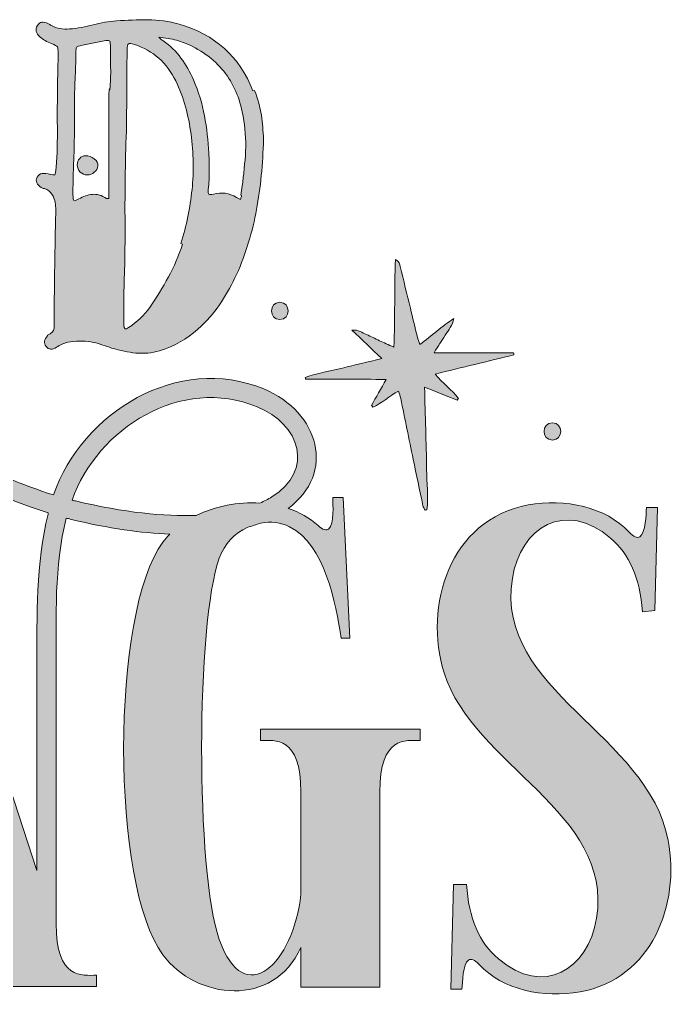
# Model space of a CAD drawing. Header units: inches. Extents: x 98 to 986, y -1004 to -77.
# Drawn here: x 668.2 to 986.3, y -677.4 to -199.5 of the extents above; entities that cross this region are included whole.
import ezdxf

# ---------------------------------------------------------------- set-up
doc = ezdxf.new("R2010")
doc.units = ezdxf.units.IN
doc.header["$MEASUREMENT"] = 0
doc.layers.add('Layer 1', color=7, linetype='Continuous')

# ---------------------------------------------------------------- blocks, each defined once
blk = doc.blocks.new('block 2')
at = {"layer": 'Layer 1', "true_color": 0x71020c}
h = blk.add_hatch(color=16, dxfattribs=at)
h.dxf.hatch_style = 2
edge = h.paths.add_edge_path()
edge.add_spline(control_points=[(678.05, -207.82), (679.44, -209.05), (681.21, -210.05), (683.38, -210.82), (685.07, -211.6), (686.03, -212.17), (686.26, -212.56), (686.5, -212.94), (686.61, -213.99), (686.61, -215.68), (686.61, -218.3), (686.57, -220.96), (686.5, -223.66), (686.42, -226.36), (686.38, -229.02), (686.38, -231.64), (686.23, -238.11), (686.19, -244.59), (686.26, -251.06), (686.34, -257.54), (686.15, -264.02), (685.69, -270.49), (685.53, -272.65), (685.34, -273.85), (685.11, -274.08), (684.88, -274.31), (683.76, -274.19), (681.76, -273.73), (678.82, -272.96), (676.97, -273.73), (676.2, -276.04), (675.74, -277.89), (676.82, -279.44), (679.44, -280.67), (679.44, -280.67), (680.14, -280.67), (680.14, -280.67), (683.06, -282.06), (684.76, -284.37), (685.22, -287.61), (685.38, -288.38), (685.46, -289.19), (685.46, -290.03), (685.46, -290.88), (685.46, -291.69), (685.46, -292.46), (685.3, -300.94), (685.14, -309.39), (684.99, -317.79), (684.84, -326.19), (684.76, -334.63), (684.76, -343.11), (684.76, -344.81), (684.72, -346.43), (684.65, -347.97), (684.57, -349.51), (683.53, -350.67), (681.52, -351.44), (681.52, -351.44), (681.52, -351.67), (681.52, -351.67), (679.82, -353.52), (679.59, -355.22), (680.83, -356.76), (682.06, -358.46), (683.76, -358.61), (685.92, -357.22), (687.61, -355.99), (689.39, -355.18), (691.24, -354.79), (693.09, -354.41), (695.01, -354.21), (697.02, -354.21), (700.72, -354.21), (704.11, -354.75), (707.2, -355.83), (708.58, -356.29), (709.97, -356.76), (711.36, -357.22), (712.75, -357.68), (714.13, -358.07), (715.52, -358.38), (719.37, -359.46), (723.19, -360.03), (726.97, -360.11), (730.75, -360.19), (734.56, -359.46), (738.42, -357.91), (744.89, -355.45), (750.67, -351.75), (755.76, -346.81), (759.46, -343.27), (762.66, -339.41), (765.36, -335.25), (768.06, -331.09), (770.49, -326.69), (772.65, -322.07), (777.12, -311.89), (780.32, -301.48), (782.24, -290.84), (784.17, -280.2), (785.29, -268.95), (785.6, -257.08), (785.44, -253.07), (785.09, -249.18), (784.56, -245.4), (784.01, -241.62), (782.9, -237.65), (781.2, -233.49), (781.2, -233.49), (780.51, -233.72), (780.51, -233.72), (774.03, -217.22), (762.16, -206.51), (744.89, -201.57), (739.96, -200.18), (734.95, -199.49), (729.86, -199.49), (724.77, -199.49), (719.76, -199.65), (714.83, -199.95), (710.97, -200.26), (707.2, -200.92), (703.49, -201.92), (699.8, -202.92), (696.02, -203.58), (692.16, -203.88), (688.93, -204.2), (685.99, -203.65), (683.38, -202.27), (683.06, -202.11), (682.83, -201.96), (682.68, -201.8), (682.52, -201.65), (682.29, -201.5), (681.99, -201.34), (679.52, -200.11), (677.74, -200.41), (676.67, -202.27), (675.43, -204.12), (675.89, -205.97), (678.05, -207.82)], knot_values=[0, 0, 0, 0, 1, 1, 1, 2, 2, 2, 3, 3, 3, 4, 4, 4, 5, 5, 5, 6, 6, 6, 7, 7, 7, 8, 8, 8, 9, 9, 9, 10, 10, 10, 11, 11, 11, 12, 12, 12, 13, 13, 13, 14, 14, 14, 15, 15, 15, 16, 16, 16, 17, 17, 17, 18, 18, 18, 19, 19, 19, 20, 20, 20, 21, 21, 21, 22, 22, 22, 23, 23, 23, 24, 24, 24, 25, 25, 25, 26, 26, 26, 27, 27, 27, 28, 28, 28, 29, 29, 29, 30, 30, 30, 31, 31, 31, 32, 32, 32, 33, 33, 33, 34, 34, 34, 35, 35, 35, 36, 36, 36, 37, 37, 37, 38, 38, 38, 39, 39, 39, 40, 40, 40, 41, 41, 41, 42, 42, 42, 43, 43, 43, 44, 44, 44, 45, 45, 45, 46, 46, 46, 47, 47, 47, 47], degree=3, periodic=1)
edge = h.paths.add_edge_path()
edge.add_spline(control_points=[(743.62, -209.32), (746.17, -210.01), (748.67, -210.98), (751.14, -212.21), (759, -216.22), (764.93, -221.39), (768.95, -227.71), (772.95, -234.03), (775.42, -241.43), (776.35, -249.91), (777.12, -255.61), (777.23, -261.28), (776.69, -266.91), (776.15, -272.54), (775.5, -278.2), (774.73, -283.9), (774.73, -283.9), (774.96, -284.14), (774.96, -284.14), (774.96, -284.45), (774.92, -284.71), (774.84, -284.95), (774.76, -285.18), (774.65, -285.52), (774.5, -285.99), (774.5, -285.99), (772.65, -285.06), (772.65, -285.06), (768.95, -282.9), (765.25, -282.37), (761.54, -283.44), (760.31, -283.75), (759.54, -283.75), (759.23, -283.44), (758.92, -283.14), (758.84, -282.37), (759, -281.13), (759.31, -278.2), (759.46, -275.31), (759.46, -272.46), (759.46, -269.61), (759.38, -266.72), (759.23, -263.78), (758.92, -257.62), (758.23, -251.61), (757.15, -245.75), (756.07, -239.89), (754.3, -234.11), (751.83, -228.4), (750.13, -224.55), (748.13, -221.04), (745.82, -217.88), (743.5, -214.72), (740.57, -211.9), (737.03, -209.43), (736.72, -209.28), (736.1, -208.74), (735.18, -207.82), (738.26, -208.13), (741.08, -208.63), (743.62, -209.32)], knot_values=[0, 0, 0, 0, 1, 1, 1, 2, 2, 2, 3, 3, 3, 4, 4, 4, 5, 5, 5, 6, 6, 6, 7, 7, 7, 8, 8, 8, 9, 9, 9, 10, 10, 10, 11, 11, 11, 12, 12, 12, 13, 13, 13, 14, 14, 14, 15, 15, 15, 16, 16, 16, 17, 17, 17, 18, 18, 18, 19, 19, 19, 20, 20, 20, 20], degree=3, periodic=1)
edge = h.paths.add_edge_path()
edge.add_spline(control_points=[(718.3, -330.16), (718.76, -319.06), (718.95, -307.81), (718.87, -296.39), (718.8, -284.99), (718.91, -273.5), (719.22, -261.93), (719.53, -253.92), (719.68, -245.94), (719.68, -238), (719.68, -230.06), (719.76, -222.08), (719.92, -214.06), (719.92, -212.37), (720.11, -211.36), (720.49, -211.05), (720.88, -210.75), (721.84, -210.82), (723.39, -211.29), (732.48, -214.37), (739.11, -220.23), (743.27, -228.86), (745.28, -232.87), (746.86, -237.04), (748.02, -241.35), (749.17, -245.67), (750.06, -250.06), (750.67, -254.53), (751.91, -263.63), (752.06, -272.54), (751.14, -281.25), (750.21, -289.96), (748.44, -298.63), (745.82, -307.26), (745.82, -307.26), (746.51, -307.5), (746.51, -307.5), (744.81, -313.05), (742.58, -318.33), (739.81, -323.34), (737.03, -328.35), (734.02, -333.25), (730.79, -338.02), (728.01, -341.88), (724.62, -345.12), (720.61, -347.74), (719.07, -348.82), (718.3, -348.43), (718.3, -346.58), (718.3, -346.58), (718.3, -330.16), (718.3, -330.16)], knot_values=[0, 0, 0, 0, 1, 1, 1, 2, 2, 2, 3, 3, 3, 4, 4, 4, 5, 5, 5, 6, 6, 6, 7, 7, 7, 8, 8, 8, 9, 9, 9, 10, 10, 10, 11, 11, 11, 12, 12, 12, 13, 13, 13, 14, 14, 14, 15, 15, 15, 16, 16, 16, 17, 17, 17, 17], degree=3, periodic=1)
edge = h.paths.add_edge_path()
edge.add_spline(control_points=[(693.9, -274.31), (693.97, -271.15), (694.09, -268.03), (694.24, -264.94), (694.4, -260.93), (694.47, -256.89), (694.47, -252.8), (694.47, -248.72), (694.47, -244.67), (694.47, -240.66), (694.47, -236.49), (694.59, -232.33), (694.82, -228.17), (695.05, -224.01), (695.17, -219.84), (695.17, -215.68), (695.17, -213.99), (695.28, -212.98), (695.52, -212.67), (695.75, -212.37), (696.71, -212.06), (698.41, -211.75), (698.41, -211.75), (708.81, -209.67), (708.81, -209.67), (710.05, -209.36), (710.86, -209.32), (711.24, -209.55), (711.63, -209.78), (711.82, -210.52), (711.82, -211.75), (711.82, -215.3), (711.86, -218.88), (711.94, -222.5), (712.01, -226.13), (711.9, -229.71), (711.59, -233.26), (711.59, -233.26), (711.36, -232.56), (711.36, -232.56), (711.2, -233.49), (711.13, -234.41), (711.13, -235.34), (711.13, -236.26), (711.13, -237.19), (711.13, -238.11), (711.13, -238.11), (711.13, -281.13), (711.13, -281.13), (711.13, -281.13), (711.13, -285.52), (711.13, -285.52), (711.13, -285.52), (709.97, -285.52), (709.97, -285.52), (707.66, -283.98), (705.38, -283.33), (703.15, -283.56), (700.91, -283.79), (698.72, -284.52), (696.56, -285.76), (695.32, -286.53), (694.55, -286.8), (694.24, -286.57), (693.93, -286.33), (693.78, -285.37), (693.78, -283.67), (693.78, -280.59), (693.82, -277.47), (693.9, -274.31)], knot_values=[0, 0, 0, 0, 1, 1, 1, 2, 2, 2, 3, 3, 3, 4, 4, 4, 5, 5, 5, 6, 6, 6, 7, 7, 7, 8, 8, 8, 9, 9, 9, 10, 10, 10, 11, 11, 11, 12, 12, 12, 13, 13, 13, 14, 14, 14, 15, 15, 15, 16, 16, 16, 17, 17, 17, 18, 18, 18, 19, 19, 19, 20, 20, 20, 21, 21, 21, 22, 22, 22, 23, 23, 23, 23], degree=3, periodic=1)
h = blk.add_hatch(color=16, dxfattribs=at)
h.dxf.hatch_style = 2
edge = h.paths.add_edge_path()
edge.add_spline(control_points=[(700.72, -274.19), (701.95, -274.19), (703.07, -273.77), (704.07, -272.92), (705.07, -272.07), (705.65, -271.03), (705.81, -269.8), (705.96, -268.56), (705.38, -267.45), (704.07, -266.44), (702.76, -265.44), (701.33, -264.94), (699.8, -264.94), (698.72, -264.94), (697.79, -265.37), (697.02, -266.21), (696.24, -267.06), (695.86, -268.1), (695.86, -269.34), (695.86, -270.72), (696.33, -271.88), (697.25, -272.8), (698.18, -273.73), (699.33, -274.19), (700.72, -274.19)], knot_values=[0, 0, 0, 0, 1, 1, 1, 2, 2, 2, 3, 3, 3, 4, 4, 4, 5, 5, 5, 6, 6, 6, 7, 7, 7, 8, 8, 8, 8], degree=3, periodic=1)
h = blk.add_hatch(color=16, dxfattribs=at)
h.dxf.hatch_style = 2
edge = h.paths.add_edge_path()
edge.add_spline(control_points=[(863.72, -396.61), (863.55, -390.07), (863.36, -383.52), (863.17, -376.46), (868.78, -378.66), (873.86, -380.66), (878.94, -382.65), (879.15, -382.37), (879.35, -382.08), (879.56, -381.8), (876.45, -377.57), (871.77, -374.71), (868.34, -370.09), (881.23, -366.95), (893.72, -363.91), (906.2, -360.87), (906.16, -360.52), (906.13, -360.18), (906.09, -359.84), (893.54, -359.83), (880.98, -359.82), (867.74, -359.81), (869.8, -356.61), (871.52, -354.06), (873.1, -351.42), (874.63, -348.86), (876.81, -346.64), (877.27, -343.36), (871.54, -347.03), (866.58, -351.63), (860.94, -355.81), (860.46, -354.41), (860.02, -353.37), (859.75, -352.28), (858.58, -347.64), (857.47, -342.98), (856.33, -338.33), (854.7, -331.67), (853.1, -325), (851.41, -318.36), (851.13, -317.25), (851.13, -315.83), (849.18, -314.9), (848.44, -329.13), (849.11, -342.97), (848.41, -357.16), (845.72, -355.94), (843.6, -354.99), (841.5, -354.02), (839.38, -353.04), (837.32, -351.93), (835.15, -351.09), (833.12, -350.31), (831.37, -348.56), (828.18, -348.94), (833.09, -353.63), (837.53, -357.88), (842.56, -362.68), (835.78, -364.29), (829.66, -365.66), (823.58, -367.2), (817.64, -368.71), (811.51, -369.62), (805.72, -371.69), (805.77, -371.99), (805.82, -372.29), (805.86, -372.59), (818.61, -372.61), (831.36, -372.63), (844.74, -372.64), (842.17, -377.15), (839.87, -381.2), (837.57, -385.24), (837.83, -385.48), (838.08, -385.73), (838.34, -385.97), (842.81, -384.19), (846.2, -380.47), (850.68, -378.34), (851.06, -379.61), (851.48, -380.7), (851.71, -381.82), (853.73, -391.58), (855.7, -401.35), (857.71, -411.11), (859.25, -418.59), (860.8, -426.07), (862.41, -433.53), (862.56, -434.27), (863.09, -434.94), (863.44, -435.64), (863.75, -435.58), (864.05, -435.52), (864.35, -435.46), (865.05, -428.99), (864.19, -422.49), (864.19, -416.02), (864.19, -409.55), (863.89, -403.08), (863.72, -396.61)], knot_values=[0, 0, 0, 0, 1, 1, 1, 2, 2, 2, 3, 3, 3, 4, 4, 4, 5, 5, 5, 6, 6, 6, 7, 7, 7, 8, 8, 8, 9, 9, 9, 10, 10, 10, 11, 11, 11, 12, 12, 12, 13, 13, 13, 14, 14, 14, 15, 15, 15, 16, 16, 16, 17, 17, 17, 18, 18, 18, 19, 19, 19, 20, 20, 20, 21, 21, 21, 22, 22, 22, 23, 23, 23, 24, 24, 24, 25, 25, 25, 26, 26, 26, 27, 27, 27, 28, 28, 28, 29, 29, 29, 30, 30, 30, 31, 31, 31, 32, 32, 32, 33, 33, 33, 33], degree=3, periodic=1)
h = blk.add_hatch(color=16, dxfattribs=at)
h.dxf.hatch_style = 2
edge = h.paths.add_edge_path()
edge.add_spline(control_points=[(793.45, -343.81), (798.79, -343.81), (798.8, -335.52), (793.45, -335.52), (788.11, -335.52), (788.1, -343.81), (793.45, -343.81)], knot_values=[0, 0, 0, 0, 1, 1, 1, 2, 2, 2, 2], degree=3, periodic=1)
h = blk.add_hatch(color=16, dxfattribs=at)
h.dxf.hatch_style = 2
edge = h.paths.add_edge_path()
edge.add_spline(control_points=[(784.09, -546.56), (791.12, -546.56), (803.58, -544.32), (803.58, -571.48), (803.58, -587.77), (803.58, -604.39), (803.58, -620.68), (800.07, -653.91), (776.42, -676.91), (764.28, -642.41), (752.78, -610.14), (753.1, -489.69), (764.28, -458.7), (766.72, -451.84), (771.79, -446.75), (777.73, -443.93), (780.04, -443.31), (782.19, -442.61), (784.23, -441.85), (788.96, -441.01), (793.84, -441.52), (798.15, -443.68), (815.4, -452.31), (820.19, -480.42), (823.07, -497.35), (823.07, -497.35), (827.22, -497.35), (827.22, -497.35), (827.22, -497.35), (824.03, -429.62), (824.03, -429.62), (824.03, -429.62), (818.92, -429.62), (818.92, -429.62), (818.92, -432.82), (819.88, -442.4), (817, -444.64), (816.04, -445.6), (814.12, -445.28), (811.89, -443.04), (807.83, -439.31), (802.86, -436.64), (797.43, -434.84), (820.49, -417.81), (812.65, -388.56), (785.69, -377.22), (744.47, -360.29), (698.15, -388.41), (684.41, -428.34), (669.39, -423.55), (653.42, -416.52), (636.8, -409.17), (588.24, -388.09), (539.99, -365.4), (497.82, -391.6), (447.98, -422.91), (470.34, -504.06), (524.02, -499.27), (559.16, -496.08), (575.14, -457.42), (556.93, -435.69), (552.13, -430.26), (539.67, -421.31), (531.69, -422.59), (521.46, -424.19), (519.55, -440.48), (532, -443.04), (537.12, -444.32), (542.55, -442.72), (545.1, -437.29), (547.34, -438.89), (548.3, -439.84), (550.22, -442.08), (563.64, -458.7), (550.22, -488.09), (523.38, -490.33), (479.29, -494.16), (460.44, -425.79), (502.61, -399.27), (540.63, -375.31), (586.64, -397.35), (632.97, -417.48), (649.9, -424.83), (666.52, -432.18), (681.85, -436.97), (681.85, -436.97), (681.85, -437.29), (681.85, -437.61), (675.78, -461.25), (676.42, -486.81), (676.42, -511.09), (676.42, -511.09), (676.42, -609.18), (676.42, -609.18), (676.42, -609.18), (619.23, -434.09), (619.23, -434.09), (601.98, -434.09), (585.04, -434.09), (567.79, -434.09), (567.79, -434.09), (567.79, -439.53), (567.79, -439.53), (574.82, -439.53), (587.28, -437.29), (587.28, -464.45), (587.28, -464.45), (587.28, -634.74), (587.28, -634.74), (587.28, -661.9), (574.82, -659.66), (567.79, -659.66), (567.79, -659.66), (567.79, -665.09), (567.79, -665.09), (583.76, -665.09), (600.06, -665.09), (616.03, -665.09), (616.03, -665.09), (616.03, -659.66), (616.03, -659.66), (609, -659.66), (596.55, -661.9), (596.55, -634.74), (596.55, -634.74), (596.55, -480.74), (596.55, -480.74), (596.55, -480.74), (656.61, -665.09), (656.61, -665.09), (656.61, -665.09), (656.93, -665.09), (656.93, -665.09), (672.91, -665.09), (689.2, -665.09), (705.18, -665.09), (705.18, -665.09), (705.18, -659.66), (705.18, -659.66), (698.15, -659.66), (685.69, -661.9), (685.69, -634.74), (685.69, -634.74), (685.69, -510.77), (685.69, -510.77), (685.69, -486.81), (684.73, -463.17), (690.48, -439.53), (691.44, -439.53), (692.08, -439.84), (693.03, -440.16), (711.11, -444.43), (726.82, -446.61), (740.39, -447.22), (739.21, -448.42), (738.11, -449.69), (737.12, -451.03), (711.88, -484.89), (711.88, -616.21), (737.12, -649.76), (753.1, -671.48), (790.48, -675.63), (803.58, -646.24), (803.58, -646.24), (803.58, -665.41), (803.58, -665.41), (803.58, -665.41), (841.6, -665.41), (841.6, -665.41), (841.6, -665.41), (841.6, -571.48), (841.6, -571.48), (841.6, -544.32), (854.06, -546.56), (861.09, -546.56), (861.09, -546.56), (861.09, -541.12), (861.09, -541.12), (835.21, -541.12), (809.65, -541.12), (784.09, -541.12), (784.09, -541.12), (784.09, -546.56), (784.09, -546.56)], knot_values=[0, 0, 0, 0, 1, 1, 1, 2, 2, 2, 3, 3, 3, 4, 4, 4, 5, 5, 5, 6, 6, 6, 7, 7, 7, 8, 8, 8, 9, 9, 9, 10, 10, 10, 11, 11, 11, 12, 12, 12, 13, 13, 13, 14, 14, 14, 15, 15, 15, 16, 16, 16, 17, 17, 17, 18, 18, 18, 19, 19, 19, 20, 20, 20, 21, 21, 21, 22, 22, 22, 23, 23, 23, 24, 24, 24, 25, 25, 25, 26, 26, 26, 27, 27, 27, 28, 28, 28, 29, 29, 29, 30, 30, 30, 31, 31, 31, 32, 32, 32, 33, 33, 33, 34, 34, 34, 35, 35, 35, 36, 36, 36, 37, 37, 37, 38, 38, 38, 39, 39, 39, 40, 40, 40, 41, 41, 41, 42, 42, 42, 43, 43, 43, 44, 44, 44, 45, 45, 45, 46, 46, 46, 47, 47, 47, 48, 48, 48, 49, 49, 49, 50, 50, 50, 51, 51, 51, 52, 52, 52, 53, 53, 53, 54, 54, 54, 55, 55, 55, 56, 56, 56, 57, 57, 57, 58, 58, 58, 59, 59, 59, 60, 60, 60, 61, 61, 61, 61], degree=3, periodic=1)
edge = h.paths.add_edge_path()
edge.add_spline(control_points=[(694.95, -431.22), (694.31, -431.22), (693.67, -430.9), (693.35, -430.9), (705.49, -396.07), (746.07, -370.83), (782.49, -385.85), (803.26, -394.16), (810.29, -416.52), (789.52, -429.3), (787.83, -430.36), (785.92, -431.34), (783.85, -432.24), (773.37, -431.6), (762.42, -433.73), (753.2, -438.21), (737.84, -438.73), (718.58, -436.78), (694.95, -431.22)], knot_values=[0, 0, 0, 0, 1, 1, 1, 2, 2, 2, 3, 3, 3, 4, 4, 4, 5, 5, 5, 6, 6, 6, 6], degree=3, periodic=1)
h = blk.add_hatch(color=16, dxfattribs=at)
h.dxf.hatch_style = 2
edge = h.paths.add_edge_path()
edge.add_spline(control_points=[(924.77, -401.87), (930.1, -401.87), (930.11, -393.57), (924.77, -393.57), (919.43, -393.57), (919.42, -401.87), (924.77, -401.87)], knot_values=[0, 0, 0, 0, 1, 1, 1, 2, 2, 2, 2], degree=3, periodic=1)
h = blk.add_hatch(color=16, dxfattribs=at)
h.dxf.hatch_style = 2
edge = h.paths.add_edge_path()
edge.add_spline(control_points=[(980.58, -594.8), (970.99, -543.36), (896.87, -522.59), (905.5, -468.6), (909.33, -443.68), (931.06, -430.58), (952.78, -449.11), (961.73, -456.78), (967.16, -468.28), (968.12, -484.58), (968.12, -484.58), (974.19, -483.94), (974.19, -483.94), (974.19, -483.94), (975.47, -434.41), (975.47, -434.41), (975.47, -434.41), (970.04, -434.41), (970.04, -434.41), (970.04, -437.61), (969.72, -446.55), (966.84, -448.47), (965.56, -449.11), (963.97, -448.79), (961.73, -446.23), (950.55, -434.09), (930.74, -429.94), (913.17, -433.14), (875.14, -440.16), (862.69, -482.02), (872.59, -513.97), (886.65, -558.7), (954.06, -580.74), (946.07, -632.18), (941.92, -657.1), (920.51, -670.21), (898.79, -651.67), (889.52, -644), (884.41, -632.18), (883.45, -615.89), (883.45, -615.89), (877.06, -615.89), (877.06, -615.89), (877.06, -615.89), (875.78, -666.37), (875.78, -666.37), (875.78, -666.37), (881.21, -666.37), (881.21, -666.37), (881.53, -663.18), (881.53, -654.23), (884.41, -652.31), (885.69, -651.67), (887.29, -651.99), (889.52, -654.55), (900.7, -666.69), (920.51, -670.84), (938.09, -667.65), (972.91, -661.26), (986.33, -625.47), (980.58, -594.8)], knot_values=[0, 0, 0, 0, 1, 1, 1, 2, 2, 2, 3, 3, 3, 4, 4, 4, 5, 5, 5, 6, 6, 6, 7, 7, 7, 8, 8, 8, 9, 9, 9, 10, 10, 10, 11, 11, 11, 12, 12, 12, 13, 13, 13, 14, 14, 14, 15, 15, 15, 16, 16, 16, 17, 17, 17, 18, 18, 18, 19, 19, 19, 20, 20, 20, 20], degree=3, periodic=1)
h = blk.add_hatch(color=16, dxfattribs=at)
h.dxf.hatch_style = 2
edge = h.paths.add_edge_path()
edge.add_spline(control_points=[(769.75, -733.53), (768.22, -732.88), (766.48, -732.22), (764.3, -732.22), (751, -731.13), (740.54, -744.21), (734.43, -755.11), (730.94, -761.87), (727.46, -769.5), (724.62, -777.35), (727.02, -766.67), (729.64, -755.11), (732.69, -743.34), (732.69, -743.34), (734.22, -736.15), (734.22, -736.15), (737.05, -725.03), (716.56, -724.81), (713.5, -736.15), (710.6, -748.09), (708.27, -759.86), (706.61, -770.55), (703.33, -775.27), (697.95, -779.34), (692.35, -781.71), (689.09, -783.02), (686.03, -783.67), (683.2, -783.89), (686.47, -774.73), (690.83, -758.17), (687.34, -749.45), (685.6, -745.96), (683.2, -744.21), (680.58, -744.21), (680.15, -744.21), (679.93, -744.43), (679.49, -744.43), (675.35, -744.87), (671.86, -747.48), (669.68, -751.41), (667.28, -754.68), (665.98, -759.26), (665.32, -763.83), (665.1, -764.49), (665.32, -765.36), (665.1, -766.01), (664.67, -774.95), (666.63, -780.84), (670.34, -784.55), (672.08, -786.07), (674.26, -787.38), (676.44, -788.03), (671.43, -800.9), (664.45, -811.36), (657.91, -812.67), (642.87, -815.72), (648.32, -768.41), (659.87, -747.27), (663.36, -741.16), (667.94, -737.02), (672.74, -737.24), (674.26, -737.46), (676.44, -738.33), (678.19, -740.07), (680.58, -742.47), (684.94, -737.67), (682.11, -735.28), (673.61, -728.3), (656.82, -733.1), (647.66, -740.94), (639.23, -748.22), (633.5, -759.02), (630.59, -770.31), (623.56, -788.27), (603.6, -792.4), (594.25, -793.27), (597.3, -779.75), (600.14, -767.76), (601.01, -762.53), (601.01, -762.53), (602.54, -760.56), (602.54, -760.56), (606.46, -755.33), (610.6, -749.88), (611.26, -749.23), (623.25, -734.4), (633.49, -716.74), (640.03, -701.7), (651.15, -675.98), (647.01, -663.33), (637.64, -662.9), (612.78, -661.81), (592.51, -709.77), (581.17, -755.77), (580.15, -759.7), (579.05, -764.61), (577.97, -770.1), (577.97, -770.1), (576.59, -773.86), (576.59, -773.86), (573.75, -781.06), (561.33, -816.15), (551.52, -815.07), (533.64, -813.32), (581.38, -734.62), (549.56, -732.22), (536.26, -731.13), (525.79, -744.21), (519.69, -755.11), (516.2, -761.87), (512.71, -769.5), (509.66, -777.35), (509.66, -777.35), (513.58, -761), (513.58, -761), (516.2, -750.1), (520.13, -733.32), (504.86, -732.22), (491.57, -731.13), (481.1, -744.21), (475, -755.11), (471.51, -761.87), (468.02, -769.5), (465.19, -777.35), (467.37, -767.32), (469.98, -756.2), (472.82, -745.09), (472.82, -745.09), (473.25, -743.34), (473.25, -743.34), (473.25, -743.34), (474.13, -739.42), (474.13, -739.42), (476.96, -728.52), (456.03, -728.3), (453.41, -738.98), (450.8, -750.1), (448.7, -760.94), (447.19, -770.83), (443.89, -775.43), (438.63, -779.39), (433.14, -781.71), (429.87, -783.02), (426.82, -783.67), (423.98, -783.89), (427.25, -774.73), (431.61, -758.17), (428.12, -749.45), (426.38, -745.96), (423.98, -744.21), (421.37, -744.21), (420.93, -744.21), (420.71, -744.43), (420.28, -744.43), (416.13, -744.87), (412.65, -747.48), (410.46, -751.41), (408.07, -754.68), (406.76, -759.26), (406.1, -763.83), (405.89, -764.49), (406.1, -765.36), (405.89, -766.01), (405.45, -774.95), (407.41, -780.84), (411.12, -784.55), (412.86, -786.07), (415.04, -787.38), (417.22, -788.03), (412.21, -800.9), (405.23, -811.36), (398.69, -812.67), (383.65, -815.72), (389.1, -768.41), (400.66, -747.27), (404.14, -741.16), (408.72, -737.02), (413.52, -737.24), (415.04, -737.46), (417.22, -738.33), (418.97, -740.07), (421.37, -742.47), (425.73, -737.67), (422.89, -735.28), (414.39, -728.3), (397.6, -733.1), (388.45, -740.94), (380.25, -748.02), (374.62, -758.42), (371.64, -769.37), (371.58, -769.5), (371.49, -769.58), (371.44, -769.72), (365.77, -783.24), (352.25, -815.72), (335.91, -814.63), (313.67, -813.32), (321.73, -769.28), (333.51, -749.23), (341.14, -736.15), (350.73, -737.89), (355.31, -748.79), (356.83, -752.28), (361.19, -749.45), (359.67, -746.18), (359.23, -744.65), (358.58, -743.34), (357.92, -742.04), (354, -735.28), (348.33, -733.53), (343.97, -733.75), (297.54, -735.71), (282.28, -823.57), (327.84, -824.01), (347.18, -824.01), (360.18, -803.81), (369.21, -785.4), (368.57, -805.02), (376.9, -822.02), (394.99, -819.86), (405.01, -818.77), (415.48, -805.04), (422.02, -788.69), (425.94, -788.69), (430.3, -787.82), (434.23, -786.07), (438.54, -784.26), (442.66, -781.65), (446.11, -778.47), (444.33, -792.28), (443.86, -803.59), (444.91, -810.05), (447.53, -827.71), (453.41, -827.71), (459.52, -808.09), (464.1, -793.7), (471.07, -770.81), (480.01, -754.9), (481.97, -751.63), (489.17, -740.94), (493.09, -741.82), (497.45, -742.47), (494.4, -756.2), (493.75, -760.35), (489.61, -782.15), (488.08, -800.9), (489.61, -810.05), (492.22, -827.71), (498.11, -827.71), (504.21, -808.09), (508.79, -793.7), (515.77, -770.81), (524.7, -754.9), (526.66, -751.63), (533.64, -740.94), (537.78, -741.82), (548.03, -743.78), (517.51, -822.7), (547.81, -822.7), (558.66, -822.7), (567.7, -806.83), (574.58, -790.81), (572.77, -804.46), (571.69, -819.04), (572.45, -831.2), (574.85, -871.75), (601.88, -866.95), (606.24, -832.51), (606.9, -828.15), (607.11, -823.79), (606.68, -819.43), (605.81, -810.27), (603.41, -801.99), (598.83, -797.41), (607.54, -795.9), (620.1, -792.05), (628.62, -782.05), (626.88, -803.04), (635.1, -822.14), (654.2, -819.86), (664.23, -818.77), (674.7, -805.04), (681.24, -788.69), (685.16, -788.69), (689.52, -787.82), (693.45, -786.07), (697.84, -784.23), (702.03, -781.55), (705.51, -778.29), (703.7, -792.22), (703.2, -803.64), (704.35, -810.05), (706.97, -827.71), (712.85, -827.71), (718.96, -808.09), (723.53, -793.7), (730.51, -770.81), (739.45, -754.9), (741.41, -751.63), (748.6, -740.94), (752.53, -741.82), (753.84, -742.04), (753.4, -743.78), (754.49, -745.3), (764.08, -756.64), (779.34, -738.98), (769.75, -733.53)], knot_values=[0, 0, 0, 0, 1, 1, 1, 2, 2, 2, 3, 3, 3, 4, 4, 4, 5, 5, 5, 6, 6, 6, 7, 7, 7, 8, 8, 8, 9, 9, 9, 10, 10, 10, 11, 11, 11, 12, 12, 12, 13, 13, 13, 14, 14, 14, 15, 15, 15, 16, 16, 16, 17, 17, 17, 18, 18, 18, 19, 19, 19, 20, 20, 20, 21, 21, 21, 22, 22, 22, 23, 23, 23, 24, 24, 24, 25, 25, 25, 26, 26, 26, 27, 27, 27, 28, 28, 28, 29, 29, 29, 30, 30, 30, 31, 31, 31, 32, 32, 32, 33, 33, 33, 34, 34, 34, 35, 35, 35, 36, 36, 36, 37, 37, 37, 38, 38, 38, 39, 39, 39, 40, 40, 40, 41, 41, 41, 42, 42, 42, 43, 43, 43, 44, 44, 44, 45, 45, 45, 46, 46, 46, 47, 47, 47, 48, 48, 48, 49, 49, 49, 50, 50, 50, 51, 51, 51, 52, 52, 52, 53, 53, 53, 54, 54, 54, 55, 55, 55, 56, 56, 56, 57, 57, 57, 58, 58, 58, 59, 59, 59, 60, 60, 60, 61, 61, 61, 62, 62, 62, 63, 63, 63, 64, 64, 64, 65, 65, 65, 66, 66, 66, 67, 67, 67, 68, 68, 68, 69, 69, 69, 70, 70, 70, 71, 71, 71, 72, 72, 72, 73, 73, 73, 74, 74, 74, 75, 75, 75, 76, 76, 76, 77, 77, 77, 78, 78, 78, 79, 79, 79, 80, 80, 80, 81, 81, 81, 82, 82, 82, 83, 83, 83, 84, 84, 84, 85, 85, 85, 86, 86, 86, 87, 87, 87, 88, 88, 88, 89, 89, 89, 90, 90, 90, 91, 91, 91, 92, 92, 92, 93, 93, 93, 94, 94, 94, 95, 95, 95, 96, 96, 96, 97, 97, 97, 98, 98, 98, 99, 99, 99, 100, 100, 100, 101, 101, 101, 102, 102, 102, 102], degree=3, periodic=1)
edge = h.paths.add_edge_path()
edge.add_spline(control_points=[(603.85, -748.14), (603.85, -748.14), (604.93, -743.12), (604.93, -743.12), (607.55, -733.53), (622.37, -666.82), (638.07, -670.09), (642.65, -671.18), (644.17, -680.99), (635.67, -700.39), (629.13, -715), (619.32, -732.22), (607.55, -746.61), (607.11, -747.27), (604.93, -750.1), (602.32, -753.59), (602.75, -751.84), (603.19, -750.1), (603.85, -748.14)], knot_values=[0, 0, 0, 0, 1, 1, 1, 2, 2, 2, 3, 3, 3, 4, 4, 4, 5, 5, 5, 6, 6, 6, 6], degree=3, periodic=1)
edge = h.paths.add_edge_path()
edge.add_spline(control_points=[(418.97, -783.24), (417.66, -782.8), (415.92, -781.93), (414.82, -780.84), (411.99, -778), (410.25, -773.21), (410.9, -765.58), (410.9, -764.92), (410.9, -764.27), (410.9, -763.62), (411.56, -759.69), (412.65, -755.99), (414.39, -753.37), (415.7, -750.97), (417.88, -749.45), (420.06, -749.23), (420.06, -749.23), (420.49, -749.01), (420.49, -749.01), (421.58, -749.23), (422.45, -749.88), (423.54, -751.84), (426.38, -759.04), (421.58, -775.83), (418.97, -783.24)], knot_values=[0, 0, 0, 0, 1, 1, 1, 2, 2, 2, 3, 3, 3, 4, 4, 4, 5, 5, 5, 6, 6, 6, 7, 7, 7, 8, 8, 8, 8], degree=3, periodic=1)
edge = h.paths.add_edge_path()
edge.add_spline(control_points=[(601.66, -820.52), (602.1, -824.44), (601.88, -828.8), (601.45, -832.73), (598.83, -853.22), (582.04, -864.12), (586.41, -832.51), (587.93, -822.7), (590.33, -810.71), (592.73, -799.37), (597.96, -801.99), (601.01, -810.71), (601.66, -820.52)], knot_values=[0, 0, 0, 0, 1, 1, 1, 2, 2, 2, 3, 3, 3, 4, 4, 4, 4], degree=3, periodic=1)
edge = h.paths.add_edge_path()
edge.add_spline(control_points=[(678.19, -783.24), (676.88, -782.8), (675.13, -781.93), (674.04, -780.84), (671.21, -778), (669.47, -773.21), (670.12, -765.58), (670.12, -764.92), (670.12, -764.27), (670.12, -763.62), (670.77, -759.69), (671.86, -755.99), (673.61, -753.37), (674.91, -750.97), (677.1, -749.45), (679.27, -749.23), (679.27, -749.23), (679.71, -749.01), (679.71, -749.01), (680.8, -749.23), (681.67, -749.88), (682.76, -751.84), (685.6, -759.04), (680.8, -775.83), (678.19, -783.24)], knot_values=[0, 0, 0, 0, 1, 1, 1, 2, 2, 2, 3, 3, 3, 4, 4, 4, 5, 5, 5, 6, 6, 6, 7, 7, 7, 8, 8, 8, 8], degree=3, periodic=1)
at = {"layer": 'Layer 1', "lineweight": 0}
for points, knots in [([(678.05, -207.82), (679.44, -209.05), (681.21, -210.05), (683.38, -210.82), (685.07, -211.6), (686.03, -212.17), (686.26, -212.56), (686.5, -212.94), (686.61, -213.99), (686.61, -215.68), (686.61, -218.3), (686.57, -220.96), (686.5, -223.66), (686.42, -226.36), (686.38, -229.02), (686.38, -231.64), (686.23, -238.11), (686.19, -244.59), (686.26, -251.06), (686.34, -257.54), (686.15, -264.02), (685.69, -270.49), (685.53, -272.65), (685.34, -273.85), (685.11, -274.08), (684.88, -274.31), (683.76, -274.19), (681.76, -273.73), (678.82, -272.96), (676.97, -273.73), (676.2, -276.04), (675.74, -277.89), (676.82, -279.44), (679.44, -280.67), (679.44, -280.67), (680.14, -280.67), (680.14, -280.67), (683.06, -282.06), (684.76, -284.37), (685.22, -287.61), (685.38, -288.38), (685.46, -289.19), (685.46, -290.03), (685.46, -290.88), (685.46, -291.69), (685.46, -292.46), (685.3, -300.94), (685.14, -309.39), (684.99, -317.79), (684.84, -326.19), (684.76, -334.63), (684.76, -343.11), (684.76, -344.81), (684.72, -346.43), (684.65, -347.97), (684.57, -349.51), (683.53, -350.67), (681.52, -351.44), (681.52, -351.44), (681.52, -351.67), (681.52, -351.67), (679.82, -353.52), (679.59, -355.22), (680.83, -356.76), (682.06, -358.46), (683.76, -358.61), (685.92, -357.22), (687.61, -355.99), (689.39, -355.18), (691.24, -354.79), (693.09, -354.41), (695.01, -354.21), (697.02, -354.21), (700.72, -354.21), (704.11, -354.75), (707.2, -355.83), (708.58, -356.29), (709.97, -356.76), (711.36, -357.22), (712.75, -357.68), (714.13, -358.07), (715.52, -358.38), (719.37, -359.46), (723.19, -360.03), (726.97, -360.11), (730.75, -360.19), (734.56, -359.46), (738.42, -357.91), (744.89, -355.45), (750.67, -351.75), (755.76, -346.81), (759.46, -343.27), (762.66, -339.41), (765.36, -335.25), (768.06, -331.09), (770.49, -326.69), (772.65, -322.07), (777.12, -311.89), (780.32, -301.48), (782.24, -290.84), (784.17, -280.2), (785.29, -268.95), (785.6, -257.08), (785.44, -253.07), (785.09, -249.18), (784.56, -245.4), (784.01, -241.62), (782.9, -237.65), (781.2, -233.49), (781.2, -233.49), (780.51, -233.72), (780.51, -233.72), (774.03, -217.22), (762.16, -206.51), (744.89, -201.57), (739.96, -200.18), (734.95, -199.49), (729.86, -199.49), (724.77, -199.49), (719.76, -199.65), (714.83, -199.95), (710.97, -200.26), (707.2, -200.92), (703.49, -201.92), (699.8, -202.92), (696.02, -203.58), (692.16, -203.88), (688.93, -204.2), (685.99, -203.65), (683.38, -202.27), (683.06, -202.11), (682.83, -201.96), (682.68, -201.8), (682.52, -201.65), (682.29, -201.5), (681.99, -201.34), (679.52, -200.11), (677.74, -200.41), (676.67, -202.27), (675.43, -204.12), (675.89, -205.97), (678.05, -207.82)], [0, 0, 0, 0, 1, 1, 1, 2, 2, 2, 3, 3, 3, 4, 4, 4, 5, 5, 5, 6, 6, 6, 7, 7, 7, 8, 8, 8, 9, 9, 9, 10, 10, 10, 11, 11, 11, 12, 12, 12, 13, 13, 13, 14, 14, 14, 15, 15, 15, 16, 16, 16, 17, 17, 17, 18, 18, 18, 19, 19, 19, 20, 20, 20, 21, 21, 21, 22, 22, 22, 23, 23, 23, 24, 24, 24, 25, 25, 25, 26, 26, 26, 27, 27, 27, 28, 28, 28, 29, 29, 29, 30, 30, 30, 31, 31, 31, 32, 32, 32, 33, 33, 33, 34, 34, 34, 35, 35, 35, 36, 36, 36, 37, 37, 37, 38, 38, 38, 39, 39, 39, 40, 40, 40, 41, 41, 41, 42, 42, 42, 43, 43, 43, 44, 44, 44, 45, 45, 45, 46, 46, 46, 47, 47, 47, 47]), ([(693.9, -274.31), (693.97, -271.15), (694.09, -268.03), (694.24, -264.94), (694.4, -260.93), (694.47, -256.89), (694.47, -252.8), (694.47, -248.72), (694.47, -244.67), (694.47, -240.66), (694.47, -236.49), (694.59, -232.33), (694.82, -228.17), (695.05, -224.01), (695.17, -219.84), (695.17, -215.68), (695.17, -213.99), (695.28, -212.98), (695.52, -212.67), (695.75, -212.37), (696.71, -212.06), (698.41, -211.75), (698.41, -211.75), (708.81, -209.67), (708.81, -209.67), (710.05, -209.36), (710.86, -209.32), (711.24, -209.55), (711.63, -209.78), (711.82, -210.52), (711.82, -211.75), (711.82, -215.3), (711.86, -218.88), (711.94, -222.5), (712.01, -226.13), (711.9, -229.71), (711.59, -233.26), (711.59, -233.26), (711.36, -232.56), (711.36, -232.56), (711.2, -233.49), (711.13, -234.41), (711.13, -235.34), (711.13, -236.26), (711.13, -237.19), (711.13, -238.11), (711.13, -238.11), (711.13, -281.13), (711.13, -281.13), (711.13, -281.13), (711.13, -285.52), (711.13, -285.52), (711.13, -285.52), (709.97, -285.52), (709.97, -285.52), (707.66, -283.98), (705.38, -283.33), (703.15, -283.56), (700.91, -283.79), (698.72, -284.52), (696.56, -285.76), (695.32, -286.53), (694.55, -286.8), (694.24, -286.57), (693.93, -286.33), (693.78, -285.37), (693.78, -283.67), (693.78, -280.59), (693.82, -277.47), (693.9, -274.31)], [0, 0, 0, 0, 1, 1, 1, 2, 2, 2, 3, 3, 3, 4, 4, 4, 5, 5, 5, 6, 6, 6, 7, 7, 7, 8, 8, 8, 9, 9, 9, 10, 10, 10, 11, 11, 11, 12, 12, 12, 13, 13, 13, 14, 14, 14, 15, 15, 15, 16, 16, 16, 17, 17, 17, 18, 18, 18, 19, 19, 19, 20, 20, 20, 21, 21, 21, 22, 22, 22, 23, 23, 23, 23]), ([(743.62, -209.32), (746.17, -210.01), (748.67, -210.98), (751.14, -212.21), (759, -216.22), (764.93, -221.39), (768.95, -227.71), (772.95, -234.03), (775.42, -241.43), (776.35, -249.91), (777.12, -255.61), (777.23, -261.28), (776.69, -266.91), (776.15, -272.54), (775.5, -278.2), (774.73, -283.9), (774.73, -283.9), (774.96, -284.14), (774.96, -284.14), (774.96, -284.45), (774.92, -284.71), (774.84, -284.95), (774.76, -285.18), (774.65, -285.52), (774.5, -285.99), (774.5, -285.99), (772.65, -285.06), (772.65, -285.06), (768.95, -282.9), (765.25, -282.37), (761.54, -283.44), (760.31, -283.75), (759.54, -283.75), (759.23, -283.44), (758.92, -283.14), (758.84, -282.37), (759, -281.13), (759.31, -278.2), (759.46, -275.31), (759.46, -272.46), (759.46, -269.61), (759.38, -266.72), (759.23, -263.78), (758.92, -257.62), (758.23, -251.61), (757.15, -245.75), (756.07, -239.89), (754.3, -234.11), (751.83, -228.4), (750.13, -224.55), (748.13, -221.04), (745.82, -217.88), (743.5, -214.72), (740.57, -211.9), (737.03, -209.43), (736.72, -209.28), (736.1, -208.74), (735.18, -207.82), (738.26, -208.13), (741.08, -208.63), (743.62, -209.32)], [0, 0, 0, 0, 1, 1, 1, 2, 2, 2, 3, 3, 3, 4, 4, 4, 5, 5, 5, 6, 6, 6, 7, 7, 7, 8, 8, 8, 9, 9, 9, 10, 10, 10, 11, 11, 11, 12, 12, 12, 13, 13, 13, 14, 14, 14, 15, 15, 15, 16, 16, 16, 17, 17, 17, 18, 18, 18, 19, 19, 19, 20, 20, 20, 20]), ([(718.3, -330.16), (718.76, -319.06), (718.95, -307.81), (718.87, -296.39), (718.8, -284.99), (718.91, -273.5), (719.22, -261.93), (719.53, -253.92), (719.68, -245.94), (719.68, -238), (719.68, -230.06), (719.76, -222.08), (719.92, -214.06), (719.92, -212.37), (720.11, -211.36), (720.49, -211.05), (720.88, -210.75), (721.84, -210.82), (723.39, -211.29), (732.48, -214.37), (739.11, -220.23), (743.27, -228.86), (745.28, -232.87), (746.86, -237.04), (748.02, -241.35), (749.17, -245.67), (750.06, -250.06), (750.67, -254.53), (751.91, -263.63), (752.06, -272.54), (751.14, -281.25), (750.21, -289.96), (748.44, -298.63), (745.82, -307.26), (745.82, -307.26), (746.51, -307.5), (746.51, -307.5), (744.81, -313.05), (742.58, -318.33), (739.81, -323.34), (737.03, -328.35), (734.02, -333.25), (730.79, -338.02), (728.01, -341.88), (724.62, -345.12), (720.61, -347.74), (719.07, -348.82), (718.3, -348.43), (718.3, -346.58), (718.3, -346.58), (718.3, -330.16), (718.3, -330.16)], [0, 0, 0, 0, 1, 1, 1, 2, 2, 2, 3, 3, 3, 4, 4, 4, 5, 5, 5, 6, 6, 6, 7, 7, 7, 8, 8, 8, 9, 9, 9, 10, 10, 10, 11, 11, 11, 12, 12, 12, 13, 13, 13, 14, 14, 14, 15, 15, 15, 16, 16, 16, 17, 17, 17, 17]), ([(700.72, -274.19), (701.95, -274.19), (703.07, -273.77), (704.07, -272.92), (705.07, -272.07), (705.65, -271.03), (705.81, -269.8), (705.96, -268.56), (705.38, -267.45), (704.07, -266.44), (702.76, -265.44), (701.33, -264.94), (699.8, -264.94), (698.72, -264.94), (697.79, -265.37), (697.02, -266.21), (696.24, -267.06), (695.86, -268.1), (695.86, -269.34), (695.86, -270.72), (696.33, -271.88), (697.25, -272.8), (698.18, -273.73), (699.33, -274.19), (700.72, -274.19)], [0, 0, 0, 0, 1, 1, 1, 2, 2, 2, 3, 3, 3, 4, 4, 4, 5, 5, 5, 6, 6, 6, 7, 7, 7, 8, 8, 8, 8]), ([(863.72, -396.61), (863.55, -390.07), (863.36, -383.52), (863.17, -376.46), (868.78, -378.66), (873.86, -380.66), (878.94, -382.65), (879.15, -382.37), (879.35, -382.08), (879.56, -381.8), (876.45, -377.57), (871.77, -374.71), (868.34, -370.09), (881.23, -366.95), (893.72, -363.91), (906.2, -360.87), (906.16, -360.52), (906.13, -360.18), (906.09, -359.84), (893.54, -359.83), (880.98, -359.82), (867.74, -359.81), (869.8, -356.61), (871.52, -354.06), (873.1, -351.42), (874.63, -348.86), (876.81, -346.64), (877.27, -343.36), (871.54, -347.03), (866.58, -351.63), (860.94, -355.81), (860.46, -354.41), (860.02, -353.37), (859.75, -352.28), (858.58, -347.64), (857.47, -342.98), (856.33, -338.33), (854.7, -331.67), (853.1, -325), (851.41, -318.36), (851.13, -317.25), (851.13, -315.83), (849.18, -314.9), (848.44, -329.13), (849.11, -342.97), (848.41, -357.16), (845.72, -355.94), (843.6, -354.99), (841.5, -354.02), (839.38, -353.04), (837.32, -351.93), (835.15, -351.09), (833.12, -350.31), (831.37, -348.56), (828.18, -348.94), (833.09, -353.63), (837.53, -357.88), (842.56, -362.68), (835.78, -364.29), (829.66, -365.66), (823.58, -367.2), (817.64, -368.71), (811.51, -369.62), (805.72, -371.69), (805.77, -371.99), (805.82, -372.29), (805.86, -372.59), (818.61, -372.61), (831.36, -372.63), (844.74, -372.64), (842.17, -377.15), (839.87, -381.2), (837.57, -385.24), (837.83, -385.48), (838.08, -385.73), (838.34, -385.97), (842.81, -384.19), (846.2, -380.47), (850.68, -378.34), (851.06, -379.61), (851.48, -380.7), (851.71, -381.82), (853.73, -391.58), (855.7, -401.35), (857.71, -411.11), (859.25, -418.59), (860.8, -426.07), (862.41, -433.53), (862.56, -434.27), (863.09, -434.94), (863.44, -435.64), (863.75, -435.58), (864.05, -435.52), (864.35, -435.46), (865.05, -428.99), (864.19, -422.49), (864.19, -416.02), (864.19, -409.55), (863.89, -403.08), (863.72, -396.61)], [0, 0, 0, 0, 1, 1, 1, 2, 2, 2, 3, 3, 3, 4, 4, 4, 5, 5, 5, 6, 6, 6, 7, 7, 7, 8, 8, 8, 9, 9, 9, 10, 10, 10, 11, 11, 11, 12, 12, 12, 13, 13, 13, 14, 14, 14, 15, 15, 15, 16, 16, 16, 17, 17, 17, 18, 18, 18, 19, 19, 19, 20, 20, 20, 21, 21, 21, 22, 22, 22, 23, 23, 23, 24, 24, 24, 25, 25, 25, 26, 26, 26, 27, 27, 27, 28, 28, 28, 29, 29, 29, 30, 30, 30, 31, 31, 31, 32, 32, 32, 33, 33, 33, 33]), ([(793.45, -343.81), (798.79, -343.81), (798.8, -335.52), (793.45, -335.52), (788.11, -335.52), (788.1, -343.81), (793.45, -343.81)], [0, 0, 0, 0, 1, 1, 1, 2, 2, 2, 2]), ([(784.09, -546.56), (791.12, -546.56), (803.58, -544.32), (803.58, -571.48), (803.58, -587.77), (803.58, -604.39), (803.58, -620.68), (800.07, -653.91), (776.42, -676.91), (764.28, -642.41), (752.78, -610.14), (753.1, -489.69), (764.28, -458.7), (766.72, -451.84), (771.79, -446.75), (777.73, -443.93), (780.04, -443.31), (782.19, -442.61), (784.23, -441.85), (788.96, -441.01), (793.84, -441.52), (798.15, -443.68), (815.4, -452.31), (820.19, -480.42), (823.07, -497.35), (823.07, -497.35), (827.22, -497.35), (827.22, -497.35), (827.22, -497.35), (824.03, -429.62), (824.03, -429.62), (824.03, -429.62), (818.92, -429.62), (818.92, -429.62), (818.92, -432.82), (819.88, -442.4), (817, -444.64), (816.04, -445.6), (814.12, -445.28), (811.89, -443.04), (807.83, -439.31), (802.86, -436.64), (797.43, -434.84), (820.49, -417.81), (812.65, -388.56), (785.69, -377.22), (744.47, -360.29), (698.15, -388.41), (684.41, -428.34), (669.39, -423.55), (653.42, -416.52), (636.8, -409.17), (588.24, -388.09), (539.99, -365.4), (497.82, -391.6), (447.98, -422.91), (470.34, -504.06), (524.02, -499.27), (559.16, -496.08), (575.14, -457.42), (556.93, -435.69), (552.13, -430.26), (539.67, -421.31), (531.69, -422.59), (521.46, -424.19), (519.55, -440.48), (532, -443.04), (537.12, -444.32), (542.55, -442.72), (545.1, -437.29), (547.34, -438.89), (548.3, -439.84), (550.22, -442.08), (563.64, -458.7), (550.22, -488.09), (523.38, -490.33), (479.29, -494.16), (460.44, -425.79), (502.61, -399.27), (540.63, -375.31), (586.64, -397.35), (632.97, -417.48), (649.9, -424.83), (666.52, -432.18), (681.85, -436.97), (681.85, -436.97), (681.85, -437.29), (681.85, -437.61), (675.78, -461.25), (676.42, -486.81), (676.42, -511.09), (676.42, -511.09), (676.42, -609.18), (676.42, -609.18), (676.42, -609.18), (619.23, -434.09), (619.23, -434.09), (601.98, -434.09), (585.04, -434.09), (567.79, -434.09), (567.79, -434.09), (567.79, -439.53), (567.79, -439.53), (574.82, -439.53), (587.28, -437.29), (587.28, -464.45), (587.28, -464.45), (587.28, -634.74), (587.28, -634.74), (587.28, -661.9), (574.82, -659.66), (567.79, -659.66), (567.79, -659.66), (567.79, -665.09), (567.79, -665.09), (583.76, -665.09), (600.06, -665.09), (616.03, -665.09), (616.03, -665.09), (616.03, -659.66), (616.03, -659.66), (609, -659.66), (596.55, -661.9), (596.55, -634.74), (596.55, -634.74), (596.55, -480.74), (596.55, -480.74), (596.55, -480.74), (656.61, -665.09), (656.61, -665.09), (656.61, -665.09), (656.93, -665.09), (656.93, -665.09), (672.91, -665.09), (689.2, -665.09), (705.18, -665.09), (705.18, -665.09), (705.18, -659.66), (705.18, -659.66), (698.15, -659.66), (685.69, -661.9), (685.69, -634.74), (685.69, -634.74), (685.69, -510.77), (685.69, -510.77), (685.69, -486.81), (684.73, -463.17), (690.48, -439.53), (691.44, -439.53), (692.08, -439.84), (693.03, -440.16), (711.11, -444.43), (726.82, -446.61), (740.39, -447.22), (739.21, -448.42), (738.11, -449.69), (737.12, -451.03), (711.88, -484.89), (711.88, -616.21), (737.12, -649.76), (753.1, -671.48), (790.48, -675.63), (803.58, -646.24), (803.58, -646.24), (803.58, -665.41), (803.58, -665.41), (803.58, -665.41), (841.6, -665.41), (841.6, -665.41), (841.6, -665.41), (841.6, -571.48), (841.6, -571.48), (841.6, -544.32), (854.06, -546.56), (861.09, -546.56), (861.09, -546.56), (861.09, -541.12), (861.09, -541.12), (835.21, -541.12), (809.65, -541.12), (784.09, -541.12), (784.09, -541.12), (784.09, -546.56), (784.09, -546.56)], [0, 0, 0, 0, 1, 1, 1, 2, 2, 2, 3, 3, 3, 4, 4, 4, 5, 5, 5, 6, 6, 6, 7, 7, 7, 8, 8, 8, 9, 9, 9, 10, 10, 10, 11, 11, 11, 12, 12, 12, 13, 13, 13, 14, 14, 14, 15, 15, 15, 16, 16, 16, 17, 17, 17, 18, 18, 18, 19, 19, 19, 20, 20, 20, 21, 21, 21, 22, 22, 22, 23, 23, 23, 24, 24, 24, 25, 25, 25, 26, 26, 26, 27, 27, 27, 28, 28, 28, 29, 29, 29, 30, 30, 30, 31, 31, 31, 32, 32, 32, 33, 33, 33, 34, 34, 34, 35, 35, 35, 36, 36, 36, 37, 37, 37, 38, 38, 38, 39, 39, 39, 40, 40, 40, 41, 41, 41, 42, 42, 42, 43, 43, 43, 44, 44, 44, 45, 45, 45, 46, 46, 46, 47, 47, 47, 48, 48, 48, 49, 49, 49, 50, 50, 50, 51, 51, 51, 52, 52, 52, 53, 53, 53, 54, 54, 54, 55, 55, 55, 56, 56, 56, 57, 57, 57, 58, 58, 58, 59, 59, 59, 60, 60, 60, 61, 61, 61, 61]), ([(694.95, -431.22), (694.31, -431.22), (693.67, -430.9), (693.35, -430.9), (705.49, -396.07), (746.07, -370.83), (782.49, -385.85), (803.26, -394.16), (810.29, -416.52), (789.52, -429.3), (787.83, -430.36), (785.92, -431.34), (783.85, -432.24), (773.37, -431.6), (762.42, -433.73), (753.2, -438.21), (737.84, -438.73), (718.58, -436.78), (694.95, -431.22)], [0, 0, 0, 0, 1, 1, 1, 2, 2, 2, 3, 3, 3, 4, 4, 4, 5, 5, 5, 6, 6, 6, 6]), ([(924.77, -401.87), (930.1, -401.87), (930.11, -393.57), (924.77, -393.57), (919.43, -393.57), (919.42, -401.87), (924.77, -401.87)], [0, 0, 0, 0, 1, 1, 1, 2, 2, 2, 2]), ([(980.58, -594.8), (970.99, -543.36), (896.87, -522.59), (905.5, -468.6), (909.33, -443.68), (931.06, -430.58), (952.78, -449.11), (961.73, -456.78), (967.16, -468.28), (968.12, -484.58), (968.12, -484.58), (974.19, -483.94), (974.19, -483.94), (974.19, -483.94), (975.47, -434.41), (975.47, -434.41), (975.47, -434.41), (970.04, -434.41), (970.04, -434.41), (970.04, -437.61), (969.72, -446.55), (966.84, -448.47), (965.56, -449.11), (963.97, -448.79), (961.73, -446.23), (950.55, -434.09), (930.74, -429.94), (913.17, -433.14), (875.14, -440.16), (862.69, -482.02), (872.59, -513.97), (886.65, -558.7), (954.06, -580.74), (946.07, -632.18), (941.92, -657.1), (920.51, -670.21), (898.79, -651.67), (889.52, -644), (884.41, -632.18), (883.45, -615.89), (883.45, -615.89), (877.06, -615.89), (877.06, -615.89), (877.06, -615.89), (875.78, -666.37), (875.78, -666.37), (875.78, -666.37), (881.21, -666.37), (881.21, -666.37), (881.53, -663.18), (881.53, -654.23), (884.41, -652.31), (885.69, -651.67), (887.29, -651.99), (889.52, -654.55), (900.7, -666.69), (920.51, -670.84), (938.09, -667.65), (972.91, -661.26), (986.33, -625.47), (980.58, -594.8)], [0, 0, 0, 0, 1, 1, 1, 2, 2, 2, 3, 3, 3, 4, 4, 4, 5, 5, 5, 6, 6, 6, 7, 7, 7, 8, 8, 8, 9, 9, 9, 10, 10, 10, 11, 11, 11, 12, 12, 12, 13, 13, 13, 14, 14, 14, 15, 15, 15, 16, 16, 16, 17, 17, 17, 18, 18, 18, 19, 19, 19, 20, 20, 20, 20]), ([(769.75, -733.53), (768.22, -732.88), (766.48, -732.22), (764.3, -732.22), (751, -731.13), (740.54, -744.21), (734.43, -755.11), (730.94, -761.87), (727.46, -769.5), (724.62, -777.35), (727.02, -766.67), (729.64, -755.11), (732.69, -743.34), (732.69, -743.34), (734.22, -736.15), (734.22, -736.15), (737.05, -725.03), (716.56, -724.81), (713.5, -736.15), (710.6, -748.09), (708.27, -759.86), (706.61, -770.55), (703.33, -775.27), (697.95, -779.34), (692.35, -781.71), (689.09, -783.02), (686.03, -783.67), (683.2, -783.89), (686.47, -774.73), (690.83, -758.17), (687.34, -749.45), (685.6, -745.96), (683.2, -744.21), (680.58, -744.21), (680.15, -744.21), (679.93, -744.43), (679.49, -744.43), (675.35, -744.87), (671.86, -747.48), (669.68, -751.41), (667.28, -754.68), (665.98, -759.26), (665.32, -763.83), (665.1, -764.49), (665.32, -765.36), (665.1, -766.01), (664.67, -774.95), (666.63, -780.84), (670.34, -784.55), (672.08, -786.07), (674.26, -787.38), (676.44, -788.03), (671.43, -800.9), (664.45, -811.36), (657.91, -812.67), (642.87, -815.72), (648.32, -768.41), (659.87, -747.27), (663.36, -741.16), (667.94, -737.02), (672.74, -737.24), (674.26, -737.46), (676.44, -738.33), (678.19, -740.07), (680.58, -742.47), (684.94, -737.67), (682.11, -735.28), (673.61, -728.3), (656.82, -733.1), (647.66, -740.94), (639.23, -748.22), (633.5, -759.02), (630.59, -770.31), (623.56, -788.27), (603.6, -792.4), (594.25, -793.27), (597.3, -779.75), (600.14, -767.76), (601.01, -762.53), (601.01, -762.53), (602.54, -760.56), (602.54, -760.56), (606.46, -755.33), (610.6, -749.88), (611.26, -749.23), (623.25, -734.4), (633.49, -716.74), (640.03, -701.7), (651.15, -675.98), (647.01, -663.33), (637.64, -662.9), (612.78, -661.81), (592.51, -709.77), (581.17, -755.77), (580.15, -759.7), (579.05, -764.61), (577.97, -770.1), (577.97, -770.1), (576.59, -773.86), (576.59, -773.86), (573.75, -781.06), (561.33, -816.15), (551.52, -815.07), (533.64, -813.32), (581.38, -734.62), (549.56, -732.22), (536.26, -731.13), (525.79, -744.21), (519.69, -755.11), (516.2, -761.87), (512.71, -769.5), (509.66, -777.35), (509.66, -777.35), (513.58, -761), (513.58, -761), (516.2, -750.1), (520.13, -733.32), (504.86, -732.22), (491.57, -731.13), (481.1, -744.21), (475, -755.11), (471.51, -761.87), (468.02, -769.5), (465.19, -777.35), (467.37, -767.32), (469.98, -756.2), (472.82, -745.09), (472.82, -745.09), (473.25, -743.34), (473.25, -743.34), (473.25, -743.34), (474.13, -739.42), (474.13, -739.42), (476.96, -728.52), (456.03, -728.3), (453.41, -738.98), (450.8, -750.1), (448.7, -760.94), (447.19, -770.83), (443.89, -775.43), (438.63, -779.39), (433.14, -781.71), (429.87, -783.02), (426.82, -783.67), (423.98, -783.89), (427.25, -774.73), (431.61, -758.17), (428.12, -749.45), (426.38, -745.96), (423.98, -744.21), (421.37, -744.21), (420.93, -744.21), (420.71, -744.43), (420.28, -744.43), (416.13, -744.87), (412.65, -747.48), (410.46, -751.41), (408.07, -754.68), (406.76, -759.26), (406.1, -763.83), (405.89, -764.49), (406.1, -765.36), (405.89, -766.01), (405.45, -774.95), (407.41, -780.84), (411.12, -784.55), (412.86, -786.07), (415.04, -787.38), (417.22, -788.03), (412.21, -800.9), (405.23, -811.36), (398.69, -812.67), (383.65, -815.72), (389.1, -768.41), (400.66, -747.27), (404.14, -741.16), (408.72, -737.02), (413.52, -737.24), (415.04, -737.46), (417.22, -738.33), (418.97, -740.07), (421.37, -742.47), (425.73, -737.67), (422.89, -735.28), (414.39, -728.3), (397.6, -733.1), (388.45, -740.94), (380.25, -748.02), (374.62, -758.42), (371.64, -769.37), (371.58, -769.5), (371.49, -769.58), (371.44, -769.72), (365.77, -783.24), (352.25, -815.72), (335.91, -814.63), (313.67, -813.32), (321.73, -769.28), (333.51, -749.23), (341.14, -736.15), (350.73, -737.89), (355.31, -748.79), (356.83, -752.28), (361.19, -749.45), (359.67, -746.18), (359.23, -744.65), (358.58, -743.34), (357.92, -742.04), (354, -735.28), (348.33, -733.53), (343.97, -733.75), (297.54, -735.71), (282.28, -823.57), (327.84, -824.01), (347.18, -824.01), (360.18, -803.81), (369.21, -785.4), (368.57, -805.02), (376.9, -822.02), (394.99, -819.86), (405.01, -818.77), (415.48, -805.04), (422.02, -788.69), (425.94, -788.69), (430.3, -787.82), (434.23, -786.07), (438.54, -784.26), (442.66, -781.65), (446.11, -778.47), (444.33, -792.28), (443.86, -803.59), (444.91, -810.05), (447.53, -827.71), (453.41, -827.71), (459.52, -808.09), (464.1, -793.7), (471.07, -770.81), (480.01, -754.9), (481.97, -751.63), (489.17, -740.94), (493.09, -741.82), (497.45, -742.47), (494.4, -756.2), (493.75, -760.35), (489.61, -782.15), (488.08, -800.9), (489.61, -810.05), (492.22, -827.71), (498.11, -827.71), (504.21, -808.09), (508.79, -793.7), (515.77, -770.81), (524.7, -754.9), (526.66, -751.63), (533.64, -740.94), (537.78, -741.82), (548.03, -743.78), (517.51, -822.7), (547.81, -822.7), (558.66, -822.7), (567.7, -806.83), (574.58, -790.81), (572.77, -804.46), (571.69, -819.04), (572.45, -831.2), (574.85, -871.75), (601.88, -866.95), (606.24, -832.51), (606.9, -828.15), (607.11, -823.79), (606.68, -819.43), (605.81, -810.27), (603.41, -801.99), (598.83, -797.41), (607.54, -795.9), (620.1, -792.05), (628.62, -782.05), (626.88, -803.04), (635.1, -822.14), (654.2, -819.86), (664.23, -818.77), (674.7, -805.04), (681.24, -788.69), (685.16, -788.69), (689.52, -787.82), (693.45, -786.07), (697.84, -784.23), (702.03, -781.55), (705.51, -778.29), (703.7, -792.22), (703.2, -803.64), (704.35, -810.05), (706.97, -827.71), (712.85, -827.71), (718.96, -808.09), (723.53, -793.7), (730.51, -770.81), (739.45, -754.9), (741.41, -751.63), (748.6, -740.94), (752.53, -741.82), (753.84, -742.04), (753.4, -743.78), (754.49, -745.3), (764.08, -756.64), (779.34, -738.98), (769.75, -733.53)], [0, 0, 0, 0, 1, 1, 1, 2, 2, 2, 3, 3, 3, 4, 4, 4, 5, 5, 5, 6, 6, 6, 7, 7, 7, 8, 8, 8, 9, 9, 9, 10, 10, 10, 11, 11, 11, 12, 12, 12, 13, 13, 13, 14, 14, 14, 15, 15, 15, 16, 16, 16, 17, 17, 17, 18, 18, 18, 19, 19, 19, 20, 20, 20, 21, 21, 21, 22, 22, 22, 23, 23, 23, 24, 24, 24, 25, 25, 25, 26, 26, 26, 27, 27, 27, 28, 28, 28, 29, 29, 29, 30, 30, 30, 31, 31, 31, 32, 32, 32, 33, 33, 33, 34, 34, 34, 35, 35, 35, 36, 36, 36, 37, 37, 37, 38, 38, 38, 39, 39, 39, 40, 40, 40, 41, 41, 41, 42, 42, 42, 43, 43, 43, 44, 44, 44, 45, 45, 45, 46, 46, 46, 47, 47, 47, 48, 48, 48, 49, 49, 49, 50, 50, 50, 51, 51, 51, 52, 52, 52, 53, 53, 53, 54, 54, 54, 55, 55, 55, 56, 56, 56, 57, 57, 57, 58, 58, 58, 59, 59, 59, 60, 60, 60, 61, 61, 61, 62, 62, 62, 63, 63, 63, 64, 64, 64, 65, 65, 65, 66, 66, 66, 67, 67, 67, 68, 68, 68, 69, 69, 69, 70, 70, 70, 71, 71, 71, 72, 72, 72, 73, 73, 73, 74, 74, 74, 75, 75, 75, 76, 76, 76, 77, 77, 77, 78, 78, 78, 79, 79, 79, 80, 80, 80, 81, 81, 81, 82, 82, 82, 83, 83, 83, 84, 84, 84, 85, 85, 85, 86, 86, 86, 87, 87, 87, 88, 88, 88, 89, 89, 89, 90, 90, 90, 91, 91, 91, 92, 92, 92, 93, 93, 93, 94, 94, 94, 95, 95, 95, 96, 96, 96, 97, 97, 97, 98, 98, 98, 99, 99, 99, 100, 100, 100, 101, 101, 101, 102, 102, 102, 102])]:
    blk.add_open_spline(points, degree=3, knots=knots, dxfattribs=at)

msp = doc.modelspace()

# ---------------------------------------------------------------- block references
at = {"layer": 'Layer 1'}
msp.add_blockref('block 2', (0, 0), dxfattribs=at)

doc.saveas('drawing.dxf')
